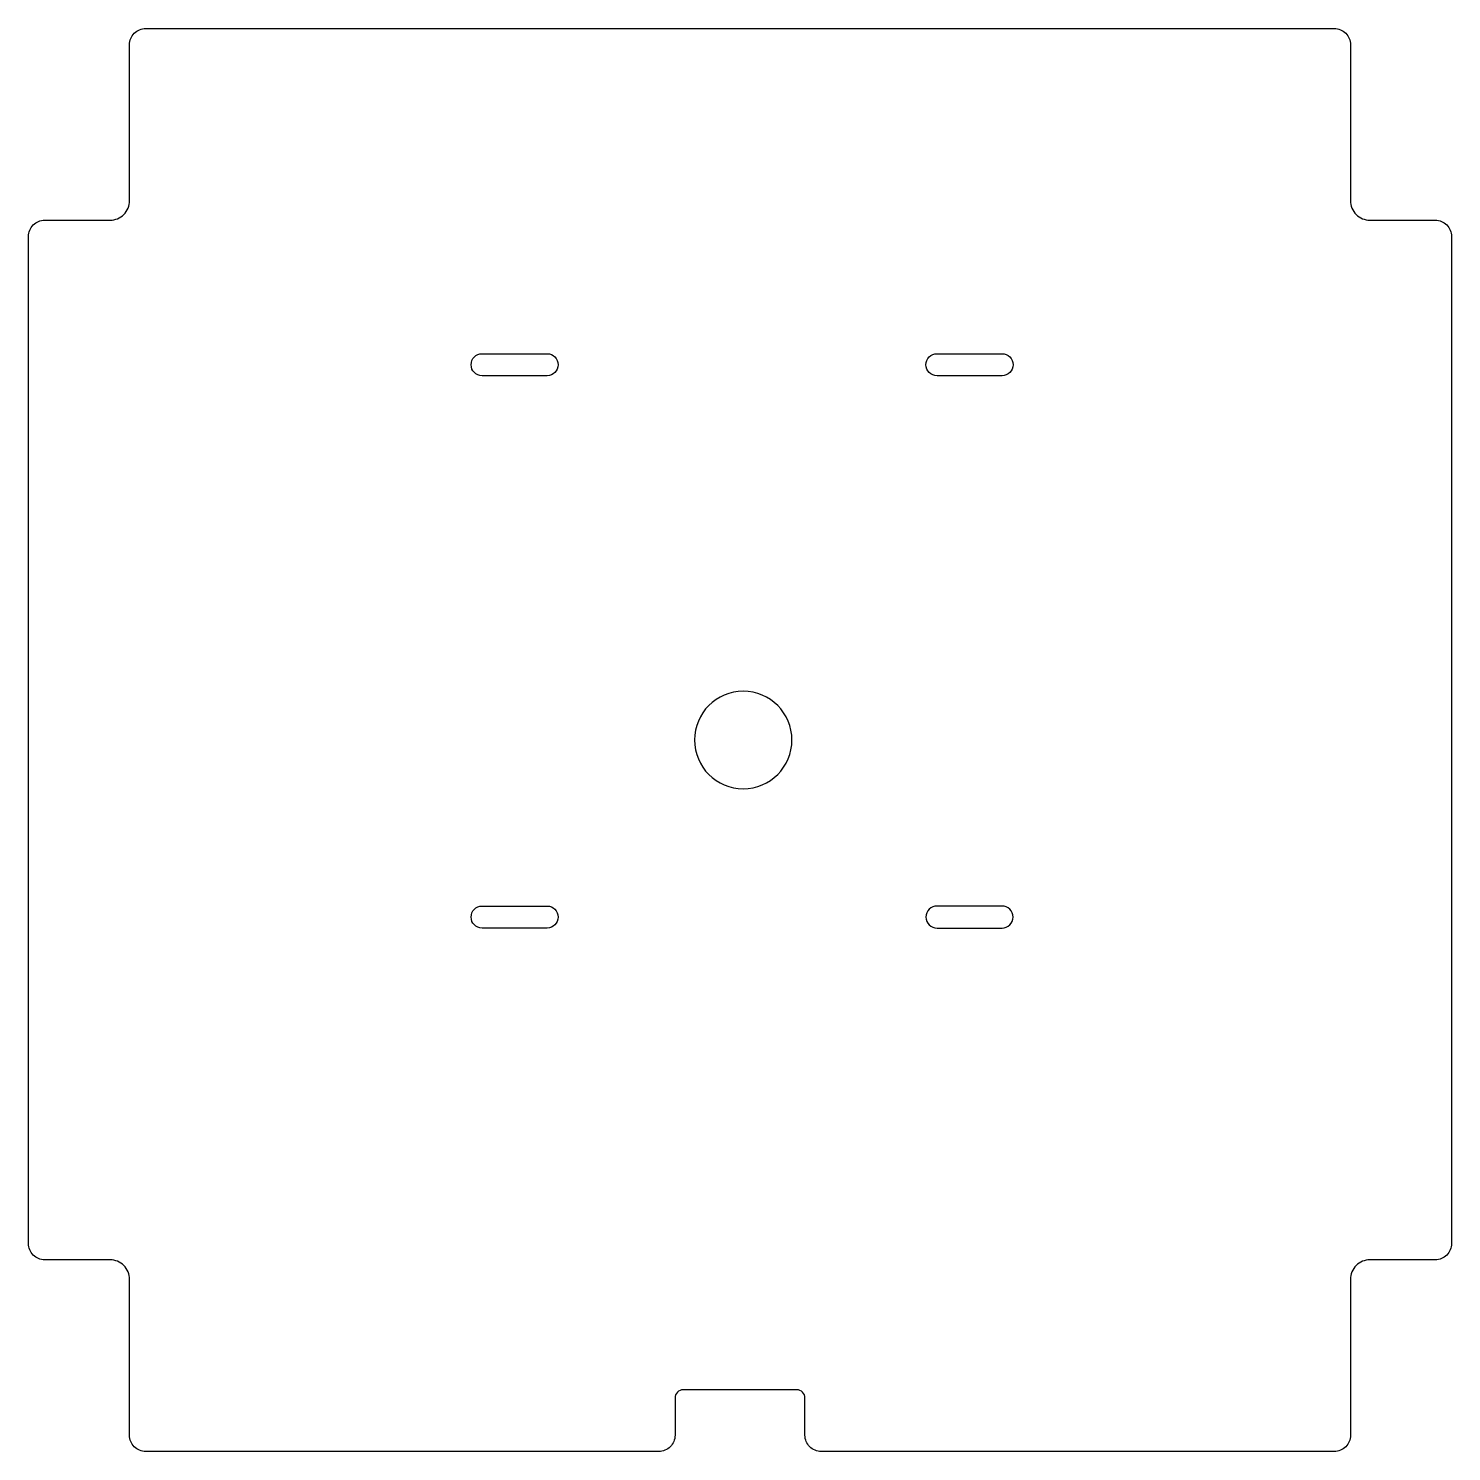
# Model space of a CAD drawing. Header units: millimetres. Extents: x -109 to 110, y -110 to 109.
import ezdxf

# ---------------------------------------------------------------- set-up
doc = ezdxf.new("R2010")
doc.units = ezdxf.units.MM
doc.layers.get('0').update_dxf_attribs({"linetype": 'CONTINUOUS'})

msp = doc.modelspace()

# ---------------------------------------------------------------- linework, layer by layer
for points in [[(107.5, 80, -0.414214), (110, 77.5), (110, -77.5, -0.414214), (107.5, -80), (97.44, -80, 0.414214), (94.44, -83), (94.44, -107, -0.414214), (91.94, -109.5), (13, -109.5, -0.414214), (10.5, -107), (10.5, -101.25, 0.414214), (9.25, -100), (-8.25, -100, 0.414214), (-9.5, -101.25), (-9.5, -107, -0.414214), (-12, -109.5), (-90.94, -109.5, -0.414214), (-93.44, -107), (-93.44, -83, 0.414214), (-96.44, -80), (-106.5, -80, -0.414214), (-109, -77.5), (-109, 77.5, -0.414214), (-106.5, 80), (-96.44, 80, 0.414214), (-93.44, 83), (-93.44, 107, -0.414214), (-90.94, 109.5), (91.94, 109.5, -0.414214), (94.44, 107), (94.44, 83, 0.414214), (97.44, 80)], [(-39.18, 56.05, -1), (-39.18, 59.45), (-29.18, 59.45, -1), (-29.18, 56.05)], [(30.82, 56.05, -1), (30.82, 59.45), (40.82, 59.45, -1), (40.82, 56.05)], [(-39.18, -28.95, -1), (-39.18, -25.55), (-29.18, -25.55, -1), (-29.18, -28.95)], [(30.82, -28.95), (40.82, -28.95, 1), (40.82, -25.55), (30.82, -25.55, 1)]]:
    msp.add_lwpolyline(points, format="xyb", close=True)
at = {"extrusion": (0, 0, -1)}
msp.add_circle((-1, 0), 7.5, dxfattribs=at)

doc.saveas('drawing.dxf')
